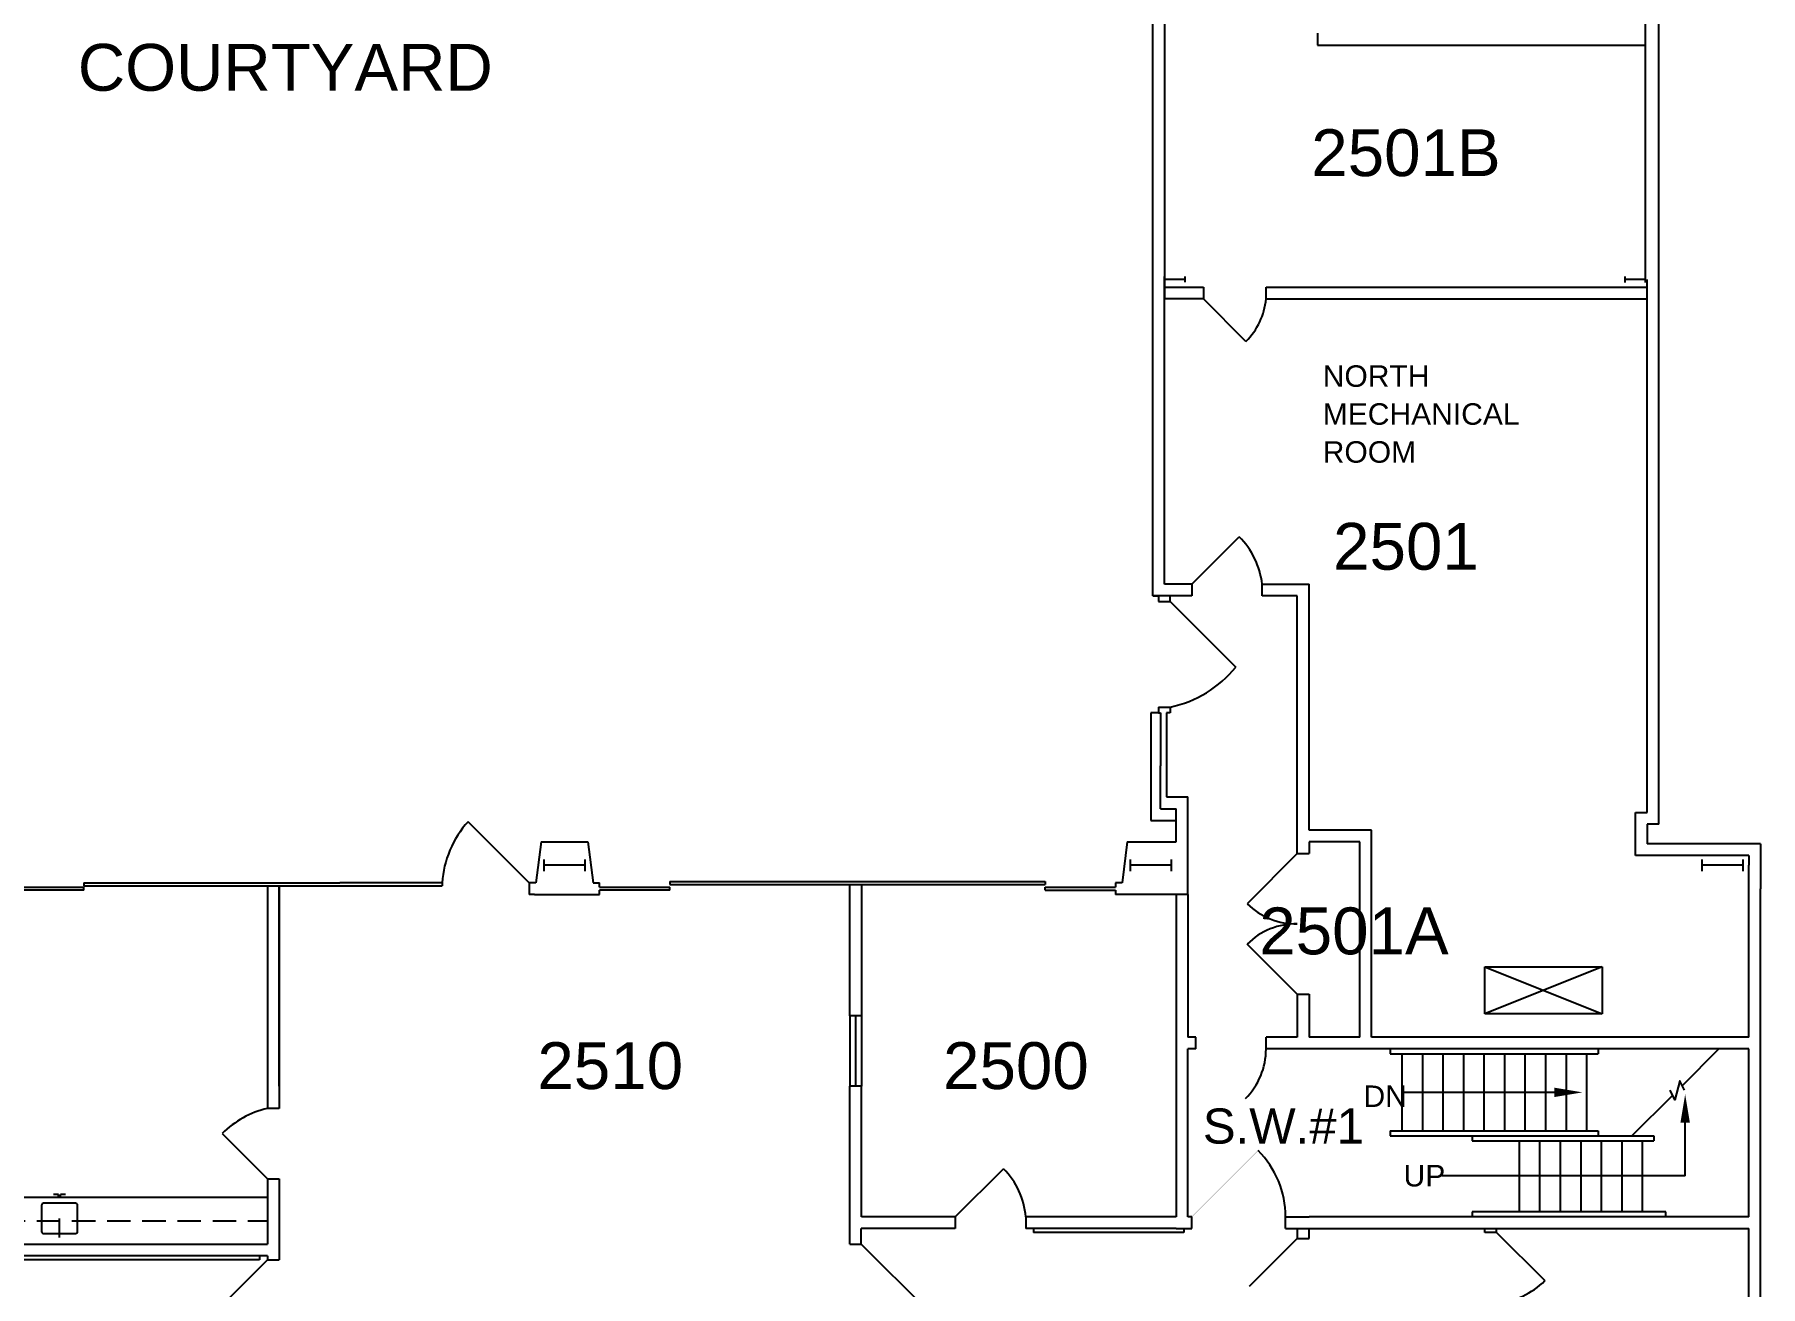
# Model space of a CAD drawing. Header units: inches. Extents: x -3198 to 3293, y 108 to 2903.
# Drawn here: x 2409 to 3292, y 846 to 1487 of the extents above; entities that cross this region are included whole.
import ezdxf
from ezdxf.enums import TextEntityAlignment as Align

# ---------------------------------------------------------------- set-up
doc = ezdxf.new("R2010")
doc.units = ezdxf.units.IN
doc.header["$LTSCALE"] = 96
doc.header["$MEASUREMENT"] = 0
doc.linetypes.add('HIDDEN2', pattern=[0.1875, 0.125, -0.0625])
doc.layers.get('0').update_dxf_attribs({"linetype": 'CONTINUOUS'})
for name, color, linetype in [('A-ANNO-ROOM', 4, 'CONTINUOUS'), ('A-ANNO-TEXT', 4, 'CONTINUOUS'), ('A-COLS', 5, 'CONTINUOUS'), ('A-DOOR', 2, 'CONTINUOUS'), ('A-FLOR-CASE', 3, 'CONTINUOUS'), ('A-FLOR-CASE-UPPR', 3, 'HIDDEN2'), ('A-FLOR-HRAL', 1, 'CONTINUOUS'), ('A-FLOR-PFIX', 2, 'CONTINUOUS'), ('A-FLOR-STRS', 2, 'CONTINUOUS'), ('A-GLAZ', 2, 'CONTINUOUS'), ('A-GLAZ-SILL', 1, 'CONTINUOUS'), ('A-SHAFT', 1, 'CONTINUOUS'), ('A-WALL-FULL', 6, 'CONTINUOUS')]:
    doc.layers.add(name, color=color, linetype=linetype)
doc.styles.add('ARIAL', font='arial.ttf')

# ---------------------------------------------------------------- blocks, each defined once
blk = doc.blocks.new('AH')
blk.add_lwpolyline([(0, 0, 0.05, 0, 0), (0.15, 0, 0, 0, 0)], format="xyseb")

msp = doc.modelspace()

# ---------------------------------------------------------------- linework, layer by layer
at = {"layer": 'A-ANNO-TEXT'}
for p, q in [((3252.37, 948.66), (3271.21, 967.5)), ((3193, 945.25), (3109, 945.25)), ((3226.71, 923), (3247.57, 943.86)), ((3253.96, 902.48), (3253.96, 929.78)), ((3253.96, 902.48), (3129.5, 902.48))]:
    msp.add_line(p, q, dxfattribs=at)
msp.add_lwpolyline([(3253.55, 946.29), (3251.15, 951.09), (3248.75, 941.49), (3246.35, 946.29)], dxfattribs=at)
at = {"layer": 'A-COLS'}
for p, q in [((2987.59, 1360.01), (2987.59, 1363.01)), ((2998.09, 1361.51), (2987.59, 1361.51)), ((2998.09, 1360.01), (2998.09, 1363.01)), ((3223.25, 1359.95), (3223.25, 1362.95)), ((3233.75, 1361.45), (3223.25, 1361.45)), ((3233.75, 1359.95), (3233.75, 1362.95)), ((2670, 1064.5), (2670, 1058.5)), ((2691, 1061.5), (2670, 1061.5)), ((2691, 1064.5), (2691, 1058.5)), ((2970, 1064.5), (2970, 1058.5)), ((2991, 1061.5), (2970, 1061.5)), ((2991, 1064.5), (2991, 1058.5)), ((3262.5, 1064.5), (3262.5, 1058.5)), ((3283.5, 1061.5), (3262.5, 1061.5)), ((3283.5, 1064.5), (3283.5, 1058.5))]:
    msp.add_line(p, q, dxfattribs=at)
at = {"layer": 'A-DOOR'}
for p, q in [((3029.24, 1329.76), (3007.5, 1351.5)), ((3001.5, 1205.5), (3025.74, 1229.74)), ((2990.5, 1196.5), (3024.05, 1162.95)), ((2662.5, 1052.5), (2631.19, 1083.81)), ((3055.5, 1067.5), (3029.85, 1041.85)), ((3055.5, 995.5), (3029.85, 1021.15)), ((2505.36, 924.14), (2528.5, 901)), ((2880.5, 881.5), (2905.16, 906.16)), ((2832.41, 867.5), (2865.87, 834.05)), ((3055.5, 870.5), (3030.84, 845.84)), ((3157.5, 873.5), (3182.16, 848.84)), ((2495.97, 826.97), (2528.5, 859.5))]:
    msp.add_line(p, q, dxfattribs=at)
for points, const_width in [([(3003.5, 967.5), (3028.96, 942.04)], 0.036), ([(3001.5, 881.5), (3035.44, 915.44)], 0.048)]:
    msp.add_lwpolyline(points, dxfattribs=dict(at, const_width=const_width))
for centre, radius, start, end in [((3004.09, 1354.91), 35.57, 315, 354.50067), ((2996.64, 1200.64), 41.15, 6.78748, 45), ((2977.87, 1200.94), 59.79, 282.19138, 320.55344), ((2669.94, 1048.84), 52.2, 137.93501, 175.97543), ((3054.85, 1066.85), 35.35, 225, 271.05976), ((3054.85, 996.15), 35.35, 88.94024, 135), ((3003.5, 967.5), 36, 315, 0), ((2539.43, 890.07), 48.18, 103.10734, 135), ((3001.5, 881.5), 48, 0, 45), ((2877.5, 878.5), 39.12, 4.39871, 45), ((3154.5, 876.5), 39.12, 274.39871, 315)]:
    msp.add_arc(centre, radius, start, end, dxfattribs=at)
at = {"layer": 'A-FLOR-CASE'}
msp.add_line((2392.5, 891.5), (2528.5, 891.5), dxfattribs=at)
at = {"layer": 'A-FLOR-CASE-UPPR'}
msp.add_line((2392.5, 879.5), (2528.5, 879.5), dxfattribs=at)
at = {"layer": 'A-FLOR-HRAL'}
for p, q in [((2920.5, 875.5), (2920.5, 873.5)), ((2997.5, 875.5), (2997.5, 873.5)), ((2997.5, 873.5), (2920.5, 873.5)), ((2524.5, 859.5), (2378.5, 859.5)), ((2524.5, 861.5), (2524.5, 859.5))]:
    msp.add_line(p, q, dxfattribs=at)
at = {"layer": 'A-FLOR-PFIX'}
for p, q in [((2421.62, 893), (2419.12, 893)), ((2421.62, 891.5), (2421.62, 893)), ((2425.12, 893), (2422.62, 893)), ((2422.62, 891.5), (2422.62, 893)), ((2422.12, 870.93), (2422.12, 880.59))]:
    msp.add_line(p, q, dxfattribs=at)
msp.add_lwpolyline([(2413.92, 872.95), (2430.32, 872.95, 0.414214), (2431.32, 873.95), (2431.32, 887.5, 0.414214), (2430.32, 888.5), (2413.92, 888.5, 0.414214), (2412.92, 887.5), (2412.92, 873.95, 0.414214)], format="xyb", close=True, dxfattribs=at)
at = {"layer": 'A-FLOR-STRS'}
for p, q in [((3103, 967.5), (3103, 965)), ((3103, 965), (3209.5, 965)), ((3109, 965), (3109, 925.5)), ((3119.5, 965), (3119.5, 925.5)), ((3130, 965), (3130, 925.5)), ((3140.5, 965), (3140.5, 925.5)), ((3140.5, 965), (3140.5, 963.5)), ((3151, 965), (3151, 925.5)), ((3161.5, 965), (3161.5, 925.5)), ((3172, 965), (3172, 925.5)), ((3182.5, 965), (3182.5, 925.5)), ((3193, 965), (3193, 925.5)), ((3203.5, 965), (3203.5, 925.5)), ((3209.5, 967.5), (3209.5, 965)), ((3103, 925.5), (3209.5, 925.5)), ((3103, 925.5), (3103, 923)), ((3103, 923), (3238, 923)), ((3145, 923), (3145, 920.5)), ((3145, 920.5), (3238, 920.5)), ((3169, 920.5), (3169, 884)), ((3179.5, 920.5), (3179.5, 884)), ((3190, 920.5), (3190, 884)), ((3200.5, 920.5), (3200.5, 884)), ((3209.5, 925.5), (3209.5, 923)), ((3211, 920.5), (3211, 884)), ((3221.5, 920.5), (3221.5, 884)), ((3232, 920.5), (3232, 884)), ((3238, 923), (3238, 920.5)), ((3244, 884), (3145, 884)), ((3145, 884), (3145, 881.5)), ((3244, 881.5), (3244, 884))]:
    msp.add_line(p, q, dxfattribs=at)
at = {"layer": 'A-GLAZ'}
for p, q in [((2434.5, 1052.5), (2434.5, 1051)), ((2434.5, 1052.5), (2530.5, 1052.5)), ((2434.5, 1051), (2530.5, 1051)), ((2530.5, 1052.5), (2565.5, 1052.5)), ((2530.5, 1051), (2617.88, 1051)), ((2617.88, 1052.5), (2565.5, 1052.5)), ((2617.88, 1052.5), (2617.88, 1051)), ((2734.5, 1053.25), (2830.5, 1053.25)), ((2734.5, 1053.25), (2734.5, 1051.75)), ((2734.5, 1051.75), (2830.5, 1051.75)), ((2398.5, 1050.25), (2434.5, 1050.25)), ((2434.5, 1048.75), (2398.5, 1048.75)), ((2434.5, 1048.75), (2434.5, 1050.25)), ((2698.5, 1050.25), (2734.5, 1050.25)), ((2734.5, 1048.75), (2698.5, 1048.75)), ((2734.5, 1048.75), (2734.5, 1050.25)), ((2829.5, 984.5), (2829.5, 948.5))]:
    msp.add_line(p, q, dxfattribs=at)
at = {"layer": 'A-GLAZ-SILL'}
for p, q in [((2826.5, 984.5), (2826.5, 948.5)), ((2832.5, 984.5), (2832.5, 948.5))]:
    msp.add_line(p, q, dxfattribs=at)
at = {"layer": 'A-SHAFT'}
for p, q in [((3151.5, 985.5), (3151.5, 1009.5)), ((3151.5, 1009.5), (3211.5, 1009.5)), ((3151.5, 1009.5), (3211.5, 985.5)), ((3211.5, 1009.5), (3151.5, 985.5)), ((3211.5, 1009.5), (3211.5, 985.5)), ((3211.5, 985.5), (3151.5, 985.5))]:
    msp.add_line(p, q, dxfattribs=at)
at = {"layer": 'A-WALL-FULL'}
for p, q in [((2981.5, 1199.5), (2981.5, 1643.64)), ((2987.5, 1632.12), (2987.5, 1351.5)), ((3233.75, 1362.95), (3233.75, 1632.18)), ((3240.5, 1361.5), (3240.5, 1626.49)), ((3065.75, 1487.5), (3065.75, 1481.5)), ((3065.75, 1481.5), (3233.75, 1481.5)), ((2987.5, 1205.5), (2987.5, 1361.5)), ((3234.5, 1088.5), (3234.5, 1361.5)), ((3240.5, 1082.5), (3240.5, 1361.5)), ((2987.5, 1357.5), (3007.5, 1357.5)), ((3007.5, 1351.5), (2987.5, 1351.5)), ((3007.5, 1357.5), (3007.5, 1351.5)), ((3039.5, 1351.5), (3039.5, 1357.5)), ((3039.5, 1357.5), (3193.5, 1357.5)), ((3039.5, 1351.5), (3234.5, 1351.5)), ((3193.5, 1357.5), (3234.5, 1357.5)), ((3001.5, 1205.5), (2987.5, 1205.5)), ((3001.5, 1205.5), (3001.5, 1199.5)), ((3037.5, 1199.5), (3037.5, 1205.5)), ((3037.5, 1205.5), (3061.5, 1205.5)), ((3061.5, 1079.5), (3061.5, 1205.5)), ((3001.5, 1199.5), (2981.5, 1199.5)), ((2981.5, 1199.5), (2984.5, 1199.5)), ((2984.5, 1199.5), (2984.5, 1196.5)), ((2984.5, 1196.5), (2990.5, 1196.5)), ((2990.5, 1196.5), (2990.5, 1199.5)), ((3055.5, 1199.5), (3037.5, 1199.5)), ((3055.5, 1067.5), (3055.5, 1199.5)), ((2984.5, 1139.5), (2980.5, 1139.5)), ((2980.5, 1139.5), (2980.5, 1084.5)), ((2984.5, 1142.5), (2990.5, 1142.5)), ((2984.5, 1142.5), (2984.5, 1139.5)), ((2984.5, 1139.5), (2985.5, 1139.5)), ((2985.5, 1139.5), (2985.5, 1112.5)), ((2990.5, 1139.5), (2988.5, 1139.5)), ((2988.5, 1139.5), (2988.5, 1096.5)), ((2990.5, 1142.5), (2990.5, 1139.5)), ((2985.5, 1090.5), (2985.5, 1112.5)), ((2988.5, 1096.5), (2999.5, 1096.5)), ((2999.5, 1046.5), (2999.5, 1096.5)), ((2985.5, 1090.5), (2993.5, 1090.5)), ((2993.5, 1073.5), (2993.5, 1090.5)), ((3228.5, 1066.5), (3228.5, 1088.5)), ((3228.5, 1088.5), (3234.5, 1088.5)), ((2980.5, 1084.5), (2993.5, 1084.5)), ((3093.5, 1079.5), (3061.5, 1079.5)), ((3093.5, 973.5), (3093.5, 1079.5)), ((3234.5, 1082.5), (3234.5, 1072.5)), ((3240.5, 1082.5), (3234.5, 1082.5)), ((2668.5, 1073.5), (2665.88, 1052.5)), ((2668.5, 1073.5), (2692.5, 1073.5)), ((2692.5, 1073.5), (2695.12, 1052.5)), ((2968.5, 1073.5), (2965.88, 1052.5)), ((2968.5, 1073.5), (2993.5, 1073.5)), ((3087.5, 1073.5), (3061.5, 1073.5)), ((3061.5, 1073.5), (3061.5, 1067.5)), ((3087.5, 973.5), (3087.5, 1073.5)), ((3292.5, 1072.5), (3234.5, 1072.5)), ((3292.5, 1072.5), (3292.5, 1049.5)), ((3055.5, 1067.5), (3061.5, 1067.5)), ((3286.5, 1066.5), (3228.5, 1066.5)), ((3286.5, 1066.5), (3286.5, 1061.5)), ((3286.5, 973.5), (3286.5, 1061.5)), ((2528.5, 1051), (2528.5, 937)), ((2534.5, 948.5), (2534.5, 1051)), ((2534.5, 1051), (2534.5, 937)), ((2662.5, 1052.5), (2662.5, 1050.25)), ((2665.88, 1052.5), (2662.5, 1052.5)), ((2695.12, 1052.5), (2698.5, 1052.5)), ((2698.5, 1050.25), (2698.5, 1052.5)), ((2826.5, 984.5), (2826.5, 1051.75)), ((2830.5, 1053.25), (2926.5, 1053.25)), ((2830.5, 1051.75), (2926.5, 1051.75)), ((2832.5, 1051.75), (2832.5, 984.5)), ((2926.5, 1053.25), (2926.5, 1051.75)), ((2962.5, 1052.5), (2962.5, 1050.25)), ((2965.88, 1052.5), (2962.5, 1052.5)), ((2662.5, 1050.25), (2662.5, 1048.75)), ((2662.5, 1048.75), (2662.5, 1046.5)), ((2665.12, 1046.5), (2662.5, 1046.5)), ((2665.12, 1046.5), (2695.88, 1046.5)), ((2695.88, 1046.5), (2698.5, 1046.5)), ((2698.5, 1046.5), (2698.5, 1048.75)), ((2926.5, 1050.25), (2962.5, 1050.25)), ((2926.5, 1048.75), (2926.5, 1050.25)), ((2926.5, 1048.75), (2962.5, 1048.75)), ((2962.5, 1048.75), (2962.5, 1046.5)), ((2999.5, 1046.5), (2962.5, 1046.5)), ((2993.5, 1046.5), (2993.5, 881.5)), ((2999.5, 1046.5), (2999.5, 973.5)), ((3292.5, 779.5), (3292.5, 1049.5)), ((3055.5, 995.5), (3061.5, 995.5)), ((3055.5, 995.5), (3055.5, 973.5)), ((3061.5, 995.5), (3061.5, 973.5)), ((2832.5, 984.5), (2826.5, 984.5)), ((3003.5, 973.5), (2999.5, 973.5)), ((3003.5, 967.5), (3003.5, 973.5)), ((3055.5, 973.5), (3039.5, 973.5)), ((3039.5, 967.5), (3039.5, 973.5)), ((3087.5, 973.5), (3061.5, 973.5)), ((3286.5, 973.5), (3093.5, 973.5)), ((3003.5, 967.5), (2999.5, 967.5)), ((2999.5, 881.5), (2999.5, 967.5)), ((3061.51, 967.5), (3039.5, 967.5)), ((3286.5, 967.5), (3061.5, 967.5)), ((3286.5, 881.5), (3286.5, 967.5)), ((2826.5, 867.5), (2826.5, 948.5)), ((2832.5, 948.5), (2826.5, 948.5)), ((2832.5, 881.5), (2832.5, 948.5)), ((2534.5, 937), (2528.5, 937)), ((2528.5, 901), (2534.5, 901)), ((2528.5, 901), (2528.5, 867.5)), ((2534.5, 901), (2534.5, 859.5)), ((2832.41, 867.5), (2832.41, 875.5)), ((2880.5, 875.5), (2832.41, 875.5)), ((2880.5, 881.5), (2832.5, 881.5)), ((2880.5, 881.5), (2880.5, 875.5)), ((2916.5, 881.5), (2916.5, 875.5)), ((2993.5, 881.5), (2916.5, 881.5)), ((2993.5, 875.5), (2916.5, 875.5)), ((2993.5, 875.5), (3001.5, 875.5)), ((3001.5, 881.5), (2999.5, 881.5)), ((3001.5, 875.5), (3001.5, 881.5)), ((3049.5, 875.5), (3049.5, 881.5)), ((3049.5, 881.5), (3061.51, 881.5)), ((3049.5, 875.5), (3061.5, 875.5)), ((3055.5, 875.5), (3055.5, 870.5)), ((3286.5, 881.5), (3061.5, 881.5)), ((3061.5, 875.5), (3286.5, 875.5)), ((3061.5, 870.5), (3061.5, 875.5)), ((3151.5, 873.5), (3151.5, 875.5)), ((3157.5, 873.5), (3157.5, 875.5)), ((3286.5, 785.5), (3286.5, 875.5)), ((2374.5, 867.5), (2528.5, 867.5)), ((2826.5, 867.5), (2832.41, 867.5)), ((3055.5, 870.5), (3061.5, 870.5)), ((3157.5, 873.5), (3151.5, 873.5)), ((2528.5, 861.5), (2374.5, 861.5)), ((2528.5, 861.5), (2528.5, 859.5)), ((2528.5, 859.5), (2534.5, 859.5))]:
    msp.add_line(p, q, dxfattribs=at)

# ---------------------------------------------------------------- block references
at = {"layer": 'A-ANNO-TEXT', "xscale": 96, "yscale": 96, "zscale": 96}
msp.add_blockref('AH', (3187, 945.25), dxfattribs=at)
at = {"layer": 'A-ANNO-TEXT', "xscale": 96, "yscale": 96, "zscale": 96, "rotation": 90}
msp.add_blockref('AH', (3253.96, 929.78), dxfattribs=at)

# ---------------------------------------------------------------- texts
at = {"layer": 'A-ANNO-ROOM', "style": 'ARIAL'}
for s, height, p in [('2501B', 24, (3111.09, 1414.37)), ('2501', 24, (3111.09, 1212.84)), ('2501A', 24, (3084.49, 1015.91)), ('2510', 24, (2703.93, 946.93)), ('2500', 24, (2911.51, 946.93)), ('S.W.#1', 18, (3048.38, 919))]:
    msp.add_text(s, height=height, dxfattribs=at).set_placement(p, align=Align.CENTER)
at = {"layer": 'A-ANNO-TEXT', "style": 'ARIAL'}
msp.add_text('COURTYARD', height=24, dxfattribs=at).set_placement((2537.65, 1458.08), align=Align.CENTER)
for s, p in [('NORTH ', (3068.5, 1306.5)), ('MECHANICAL', (3068.5, 1287.07)), ('ROOM', (3068.5, 1267.64)), ('DN', (3089.37, 937.77)), ('UP', (3109.87, 897.08))]:
    msp.add_text(s, height=11, dxfattribs=at).set_placement(p)

doc.saveas('drawing.dxf')
